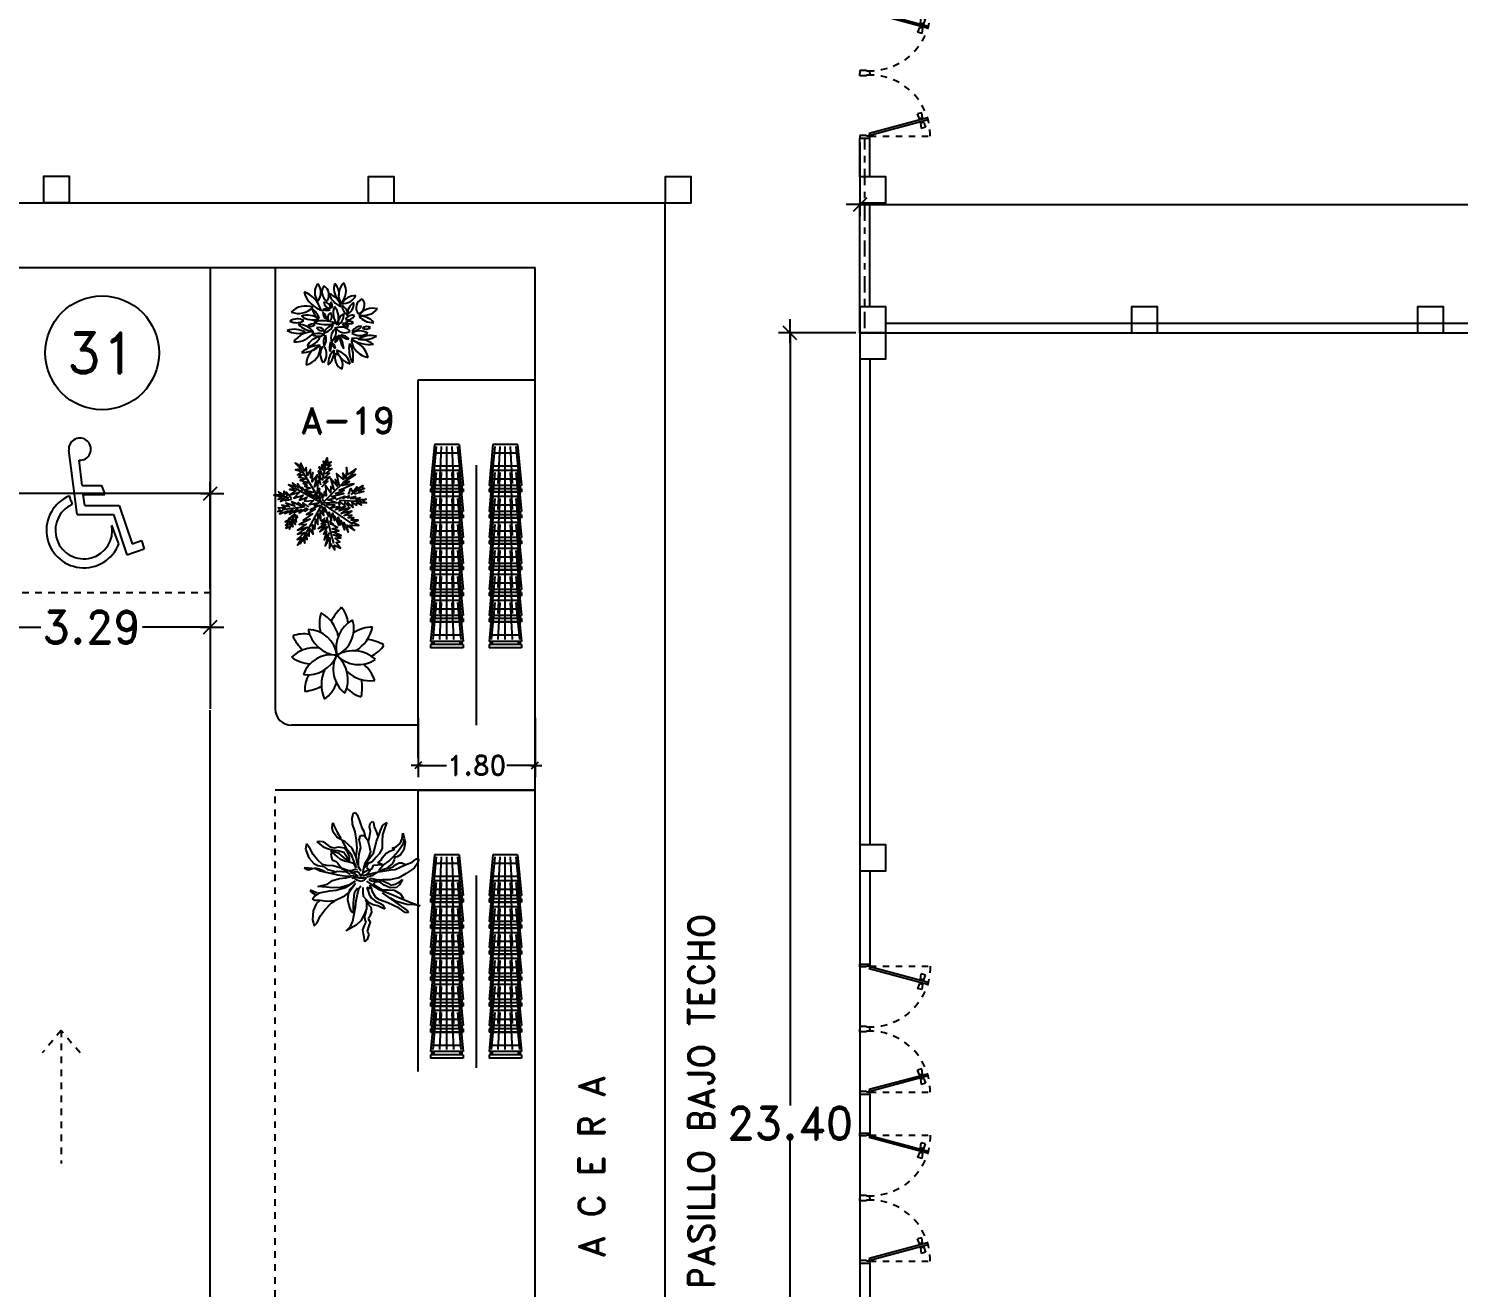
# Model space of a CAD drawing. Header units: millimetres. Extents: x 1590 to 1932, y -48 to 167.
# Drawn here: x 1730.23 to 1752.24, y 83.41 to 102.79 of the extents above; entities that cross this region are included whole.
import ezdxf
from ezdxf.enums import TextEntityAlignment as Align

# ---------------------------------------------------------------- set-up
doc = ezdxf.new("R2010")
doc.units = ezdxf.units.MM
doc.header["$LTSCALE"] = 0.1
doc.header["$MEASUREMENT"] = 0
doc.header["$PDMODE"] = 35
doc.header["$PDSIZE"] = 0.75
for name, pattern in [('CENTERX2', [4, 2.5, -0.5, 0.5, -0.5]), ('DASHED', [0.75, 0.5, -0.25]), ('HIDDEN2', [0.1875, 0.125, -0.0625])]:
    doc.linetypes.add(name, pattern=pattern)
doc.layers.get('0').update_dxf_attribs({"linetype": 'CONTINUOUS'})
doc.layers.get('DEFPOINTS').update_dxf_attribs({"linetype": 'CONTINUOUS'})
for name, color, linetype in [('A-FURN-PLNT', 1, 'CONTINUOUS'), ('CALLES', 3, 'CONTINUOUS'), ('L-SITE-TREE', 6, 'CONTINUOUS'), ('MOBIL', 2, 'CONTINUOUS'), ('PARED', 4, 'CONTINUOUS'), ('PAREDES', 3, 'CONTINUOUS'), ('TERRENO', 4, 'CONTINUOUS'), ('TEXT', 3, 'CONTINUOUS')]:
    doc.layers.add(name, color=color, linetype=linetype)
doc.styles.add('ATT', font='txt')
doc.styles.add('ROMAND', font='romand.shx')
doc.dimstyles.new('URBA', dxfattribs={"dimtxt": 20, "dimasz": 0.5, "dimexe": 1.25, "dimexo": 0.63, "dimgap": 0.63, "dimtad": 0, "dimtih": 1, "dimtoh": 1, "dimzin": 1, "dimdsep": 46, "dimtxsty": 'ROMAND', "dimcen": 2.5, "dimclrd": 1, "dimclre": 1, "dimclrt": 3, "dimadec": 0, "dimazin": 0, "dimtfac": 1, "dimtmove": 0, "dimatfit": 3, "dimfxl": 1, "dimtvp": 1, "dimtolj": 1, "dimtzin": 1, "dimarcsym": 0})

# ---------------------------------------------------------------- blocks, each defined once
blk = doc.blocks.new('P-GIRO-D')
at = {"color": 2}
for p, q in [((-0.31, 0.963), (-0.389, 0.952)), ((-0.389, 0.952), (-0.371, 0.884)), ((-0.297, 0.915), (-0.371, 0.884)), ((-0.281, 1.048), (-0.31, 1.041)), ((-0.31, 1.041), (-0.069, 0.142)), ((-0.31, 0.963), (-0.297, 0.915)), ((-0.288, 0.958), (-0.307, 0.953)), ((-0.28, 0.929), (-0.299, 0.924)), ((-0.281, 1.048), (-0.04, 0.15)), ((-0.239, 0.971), (-0.259, 0.966)), ((-0.232, 0.942), (-0.251, 0.937)), ((-0.242, 0.981), (-0.167, 1.011)), ((-0.242, 0.981), (-0.229, 0.933)), ((-0.229, 0.933), (-0.149, 0.944)), ((-0.167, 1.011), (-0.149, 0.944)), ((-1, 0.15), (-0.97, 0.15)), ((-0.96, 0), (-1, 0)), ((-0.97, 0.15), (-0.97, 0.1)), ((-0.97, 0.1), (-0.96, 0.1)), ((-0.96, 0.1), (-0.96, 0)), ((-0.04, 0.15), (-0.069, 0.142)), ((-0.04, 0.1), (-0.04, 0)), ((-0.03, 0.1), (-0.04, 0.1)), ((-0.04, 0), (0, 0)), ((-0.03, 0.15), (-0.03, 0.1)), ((0, 0.15), (-0.03, 0.15))]:
    blk.add_line(p, q, dxfattribs=at)
at = {"color": 1, "linetype": 'HIDDEN2'}
blk.add_line((-0.03, 0.15), (-0.03, 1.08), dxfattribs=at)
blk.add_arc((-0.04, 0.15), 0.93, 89.3839, 180, dxfattribs=at)
blk = doc.blocks.new('12PPLT10')
at = {"color": 0, "linetype": 'ByBlock'}
for centre, radius, start, end in [((0.089, 0.365), 0.146, 120.4086, 200.4312), ((-0.122, 0.44), 0.146, 300.4086, 20.4312), ((-0.271, 0.094), 0.229, 49.8506, 114.6719), ((0.147, 0.439), 0.305, 176.0096, 234.5768), ((-0.356, 0.229), 0.305, 356.0096, 49.186), ((0.139, 0.35), 0.119, 124.6008, 217.4658), ((-0.023, 0.376), 0.119, 304.6008, 37.4658), ((0.307, 0.329), 0.212, 175.2839, 229.9285), ((-0.041, 0.184), 0.212, 355.2839, 49.9285), ((0.312, 0.325), 0.16, 138.8969, 205.4069), ((0.047, 0.362), 0.16, 318.8969, 25.4069), ((0.365, 0.232), 0.189, 114.4303, 189.807), ((0.101, 0.372), 0.189, 294.4303, 9.807), ((-0.383, 0.062), 0.156, 42.1437, 101.6667), ((-0.299, 0.319), 0.156, 222.1437, 281.6667), ((-0.219, 0.476), 0.229, 229.8506, 294.6719), ((-0.105, 0.331), 0.203, 212.8184, 268.3343), ((-0.282, 0.018), 0.203, 32.8184, 88.3343), ((0.036, 0.232), 0.175, 172.8778, 216.4562), ((-0.276, 0.146), 0.175, 354.4977, 38.0761), ((0.044, 0.144), 0.0925, 158.2119, 216.9673), ((-0.116, 0.123), 0.0925, 338.2119, 36.9673), ((0.039, 0.28), 0.102, 227.1077, 273.2701), ((-0.025, 0.104), 0.102, 47.1077, 93.2701), ((0.079, 0.258), 0.0744, 161.8817, 249.7301), ((-0.017, 0.211), 0.0744, 341.8817, 69.7301), ((0.243, 0.06), 0.194, 136.6356, 199.4278), ((-0.082, 0.129), 0.194, 316.6356, 19.4278), ((0.124, 0.207), 0.0617, 131.0823, 198.427), ((0.025, 0.234), 0.0617, 311.0823, 18.427), ((0.293, 0.131), 0.118, 159.261, 223.9723), ((0.095, 0.093), 0.118, 337.7122, 42.4235), ((0.298, 0.078), 0.159, 66.1459, 133.4318), ((0.254, 0.341), 0.159, 245.4893, 312.7752), ((0.184, 0.2), 0.137, 279.3324, 342.1699), ((0.336, 0.023), 0.137, 99.3324, 162.1699), ((0.411, 0.066), 0.098, 86.9965, 202.2058), ((0.325, 0.127), 0.098, 266.9965, 22.2058), ((-0.486, -0.114), 0.242, 39.7488, 87.8702), ((-0.291, 0.282), 0.242, 219.7488, 267.8702), ((-0.31, -0.217), 0.249, 66.2552, 125.0335), ((-0.351, 0.213), 0.249, 245.6693, 304.4476), ((-0.418, -0.053), 0.216, 21.3015, 68.66), ((-0.137, 0.227), 0.216, 201.3015, 248.66), ((-0.215, 0.029), 0.0728, 47.3873, 115.7476), ((-0.197, 0.148), 0.0728, 227.3873, 295.7476), ((0.067, 0.367), 0.349, 226.9394, 265.8583), ((-0.196, -0.235), 0.349, 46.9394, 85.8583), ((-0.164, -0.025), 0.0661, 10.523, 90.8605), ((-0.1, 0.053), 0.0661, 190.523, 270.8605), ((-0.006, -0.131), 0.14, 80.1717, 138.3136), ((-0.087, 0.101), 0.14, 260.1717, 318.3136), ((0.049, 0.082), 0.065, 102.1635, 198.3798), ((-0.026, 0.125), 0.065, 282.1635, 18.3798), ((0.054, 0.107), 0.116, 276.3902, 348.0722), ((0.182, -0.032), 0.116, 97.3883, 169.0703), ((0.223, -0.04), 0.0817, 53.2772, 136.2565), ((0.213, 0.082), 0.0817, 233.2772, 316.2565), ((0.421, -0.151), 0.192, 54.1936, 122.622), ((0.436, 0.17), 0.192, 232.0955, 300.5238), ((-0.305, -0.424), 0.291, 67.9577, 112.0423), ((-0.305, 0.116), 0.291, 247.9577, 292.0423), ((-0.208, -0.231), 0.173, 75.5726, 136.3385), ((-0.29, 0.055), 0.173, 255.5726, 316.3385), ((-0.212, -0.153), 0.138, 43.3367, 98.0592), ((-0.131, 0.079), 0.138, 223.3367, 278.0592), ((-0.23, -0.068), 0.128, 305.3547, 0.2444), ((-0.028, -0.172), 0.128, 125.3547, 180.2444), ((-0.095, -0.031), 0.125, 280.5964, 4.0524), ((0.062, -0.158), 0.125, 98.3256, 181.7816), ((0.059, -0.223), 0.104, 100.7404, 152.602), ((-0.048, -0.073), 0.104, 278.3028, 330.1644), ((0.277, -0.213), 0.249, 159.0434, 194.094), ((0.048, -0.162), 0.126, 18.7265, 98.5819), ((0.149, 0.003), 0.126, 198.7265, 278.5819), ((-0.201, -0.194), 0.249, 341.3279, 16.3785), ((0.005, -0.241), 0.128, 19.0975, 66.0922), ((0.177, -0.082), 0.128, 199.0975, 246.0922), ((0.107, -0.072), 0.0602, 4.751, 78.4779), ((0.179, -0.008), 0.0602, 184.751, 258.4779), ((0.172, -0.094), 0.0803, 36.6262, 104.0418), ((0.217, 0.032), 0.0803, 216.6262, 284.0418), ((0.211, -0.31), 0.165, 37.9495, 102.0596), ((0.307, -0.047), 0.165, 217.9495, 282.0596), ((0.263, -0.23), 0.125, 71.397, 126.5601), ((0.228, -0.012), 0.125, 251.397, 306.5601), ((0.33, -0.217), 0.0842, 42.1798, 106.9561), ((0.368, -0.08), 0.0842, 222.1798, 286.9561), ((0.494, 0.058), 0.186, 198.5093, 254.2466), ((0.267, -0.18), 0.186, 18.5093, 74.2466), ((-0.223, -0.362), 0.201, 81.9405, 161.3964), ((-0.386, -0.099), 0.201, 261.9405, 341.3964), ((-0.105, -0.292), 0.133, 118.5878, 201.4707), ((-0.287, -0.221), 0.133, 296.5049, 19.3878), ((0.001, -0.435), 0.195, 111.2499, 164.3738), ((-0.257, -0.201), 0.195, 291.2499, 344.3738), ((0.03, -0.267), 0.151, 133.9894, 174.6599), ((-0.222, -0.142), 0.151, 312.3809, 353.0513), ((0.039, -0.387), 0.139, 137.2817, 222.7183), ((-0.122, -0.221), 0.0752, 346.6712, 51.5788), ((0.002, -0.183), 0.0752, 162.6051, 227.5126), ((-0.166, -0.387), 0.139, 317.2817, 42.7184), ((0.177, -0.278), 0.223, 176.7146, 233.4855), ((-0.178, -0.444), 0.223, 356.7146, 53.4855), ((0.364, -0.408), 0.297, 146.5506, 189.6063), ((-0.176, -0.294), 0.297, 326.5506, 9.6063), ((0.368, -0.262), 0.229, 169.9797, 239.5558), ((0.026, -0.419), 0.229, 349.7437, 59.3198), ((0.44, -0.001), 0.354, 214.8518, 256.8329), ((0.065, -0.543), 0.354, 33.7346, 75.7157), ((0.269, -0.51), 0.282, 57.8807, 99.8189), ((0.371, 0.006), 0.282, 237.8807, 279.8189)]:
    blk.add_arc(centre, radius, start, end, dxfattribs=at)
at = {"color": 0, "linetype": 'ByBlock', "style": 'ATT'}
for tag, p, flags in [('ITEM', (-0.911, -2.546), 3), ('ROOM_NUMBER', (-0.911, -3.879), 1)]:
    blk.add_attdef(tag, p, '', height=1, dxfattribs=dict(at, flags=flags))
blk = doc.blocks.new('12PPLT03')
at = {"color": 0, "linetype": 'ByBlock'}
for centre, radius, start, end in [((0.333, 0.25), 0.417, 143.1301, 173.4932), ((-0.292, 0.25), 0.384, 351.1324, 40.6013), ((0.428, -0.003), 0.518, 112.2105, 133.3514), ((-0.073, 0.37), 0.323, 345.5086, 19.2476), ((-0.374, 0.045), 0.323, 57.5086, 91.2476), ((0.135, 0.406), 0.518, 184.2105, 205.3514), ((0.152, 0.32), 0.354, 170.7761, 244.5159), ((-0.318, 0.073), 0.327, 347.0447, 68.2473), ((-0.328, -0.2), 0.384, 63.1324, 112.6013), ((-0.029, 0.325), 0.327, 275.0447, 356.2473), ((0.351, -0.046), 0.354, 98.7761, 172.5159), ((0.341, -0.24), 0.417, 71.1301, 101.4931), ((-0.135, 0.394), 0.417, 215.1301, 245.4932), ((-0.168, -0.28), 0.327, 59.0447, 140.2473), ((-0.257, 0.244), 0.354, 242.7761, 316.5159), ((-0.311, -0.169), 0.354, 314.7761, 28.5159), ((0.065, -0.348), 0.354, 26.7761, 100.5159), ((0.3, 0.128), 0.327, 203.0447, 284.2473), ((0.148, 0.355), 0.384, 279.1324, 328.6013), ((0.129, -0.408), 0.518, 40.2105, 61.3514), ((-0.159, -0.342), 0.323, 129.5086, 163.2476), ((0.089, -0.374), 0.384, 135.1324, 184.6013), ((0.214, -0.246), 0.327, 131.0447, 212.2473), ((0.329, 0.183), 0.323, 273.5086, 307.2476), ((-0.344, 0.254), 0.518, 256.2105, 277.3514), ((-0.417, -0.006), 0.417, 287.1301, 317.4932), ((0.383, -0.031), 0.384, 207.1324, 256.6013), ((-0.123, -0.398), 0.417, 359.1301, 29.4931), ((0.276, -0.256), 0.323, 201.5086, 235.2476), ((-0.348, -0.249), 0.518, 328.2105, 349.3514)]:
    blk.add_arc(centre, radius, start, end, dxfattribs=at)
at = {"color": 0, "linetype": 'ByBlock', "style": 'ATT'}
for tag, p, flags in [('ITEM', (0, -2.25), 3), ('ROOM_NUMBER', (0, -3.583), 1)]:
    blk.add_attdef(tag, p, '', height=1, dxfattribs=dict(at, flags=flags))
blk = doc.blocks.new('12PPLT15')
at = {"color": 0, "linetype": 'ByBlock'}
for p, q in [((0.013, -0.001), (-0.088, 0.491)), ((0.105, 0.233), (0.218, 0.416)), ((-0.311, 0.181), (-0.394, 0.245)), ((0.013, -0.001), (-0.211, 0.261)), ((0.013, -0.001), (0.471, 0.206)), ((-0.197, 0.032), (-0.424, 0.087)), ((0.344, -0.02), (0.467, 0.009)), ((-0.304, -0.006), (-0.415, -0.1)), ((0.013, -0.001), (-0.373, -0.336)), ((0.013, -0.001), (0.245, -0.333)), ((0.205, -0.033), (0.429, -0.132)), ((0.006, -0.159), (-0.023, -0.458))]:
    blk.add_line(p, q, dxfattribs=at)
for points in [[(0.008, 0.049), (0.041, 0.162), (0.002, 0.122), (0.057, 0.248), (-0.001, 0.2), (0.073, 0.313), (-0.007, 0.258), (0.035, 0.352), (-0.007, 0.306), (0.021, 0.394), (-0.034, 0.342), (-0.015, 0.43), (-0.046, 0.403), (-0.053, 0.497), (-0.063, 0.461), (-0.111, 0.516), (-0.076, 0.436), (-0.134, 0.449), (-0.072, 0.403), (-0.134, 0.388), (-0.069, 0.367), (-0.126, 0.359), (-0.053, 0.313), (-0.126, 0.323), (-0.042, 0.261), (-0.105, 0.281), (-0.072, 0.245), (-0.101, 0.245), (-0.053, 0.2), (-0.12, 0.204), (-0.034, 0.149), (-0.092, 0.151), (-0.04, 0.113)], [(-0.023, 0.057), (-0.023, 0.126), (-0.05, 0.087), (-0.065, 0.126), (-0.076, 0.103), (-0.098, 0.174), (-0.107, 0.155), (-0.136, 0.239), (-0.143, 0.21), (-0.166, 0.294), (-0.17, 0.248), (-0.214, 0.323), (-0.201, 0.271), (-0.262, 0.319), (-0.22, 0.258), (-0.272, 0.268), (-0.208, 0.233), (-0.289, 0.212), (-0.178, 0.2), (-0.26, 0.162), (-0.153, 0.158), (-0.208, 0.12), (-0.117, 0.12), (-0.159, 0.09), (-0.065, 0.061), (-0.126, 0.038), (-0.021, 0.019), (-0.078, 0.003), (-0.021, -0.012), (-0.136, -0.02), (-0.082, -0.035), (-0.191, -0.054), (-0.126, -0.071), (-0.247, -0.1), (-0.17, -0.117), (-0.304, -0.132), (-0.233, -0.152), (-0.344, -0.181), (-0.233, -0.19), (-0.359, -0.223), (-0.279, -0.236), (-0.385, -0.278), (-0.331, -0.278), (-0.401, -0.339), (-0.321, -0.31), (-0.317, -0.345), (-0.291, -0.278), (-0.281, -0.314), (-0.262, -0.249), (-0.247, -0.291), (-0.214, -0.213), (-0.197, -0.284), (-0.17, -0.184), (-0.162, -0.239), (-0.114, -0.139), (-0.114, -0.203), (-0.069, -0.094), (-0.065, -0.171), (-0.03, -0.068), (-0.015, -0.132), (-0.001, -0.035), (0.006, -0.098), (0.021, -0.052), (0.027, -0.159), (0.05, -0.119), (0.038, -0.217), (0.083, -0.142), (0.073, -0.223), (0.092, -0.181), (0.099, -0.291), (0.125, -0.203), (0.119, -0.294), (0.14, -0.249), (0.14, -0.358), (0.163, -0.281), (0.17, -0.397), (0.182, -0.32), (0.245, -0.4), (0.215, -0.333), (0.306, -0.368), (0.251, -0.314), (0.318, -0.31), (0.247, -0.284), (0.283, -0.272), (0.224, -0.249), (0.274, -0.236), (0.193, -0.209), (0.287, -0.194), (0.17, -0.178), (0.28, -0.152), (0.161, -0.142), (0.241, -0.123), (0.125, -0.117), (0.182, -0.1), (0.079, -0.081), (0.138, -0.068), (0.05, -0.033), (0.09, -0.029)], [(0.069, 0.191), (0.083, 0.29), (0.096, 0.252), (0.099, 0.348), (0.125, 0.29), (0.121, 0.388), (0.154, 0.332), (0.157, 0.397), (0.176, 0.374), (0.19, 0.43), (0.199, 0.407), (0.238, 0.449), (0.224, 0.397), (0.266, 0.394), (0.209, 0.374), (0.247, 0.361), (0.182, 0.338), (0.245, 0.323), (0.161, 0.296), (0.203, 0.281), (0.134, 0.252), (0.193, 0.245), (0.102, 0.212), (0.154, 0.206), (0.067, 0.168)], [(-0.289, 0.158), (-0.356, 0.164), (-0.323, 0.177), (-0.411, 0.177), (-0.356, 0.197), (-0.427, 0.206), (-0.382, 0.219), (-0.453, 0.268), (-0.379, 0.252), (-0.394, 0.284), (-0.346, 0.233), (-0.331, 0.271), (-0.317, 0.212), (-0.311, 0.252), (-0.285, 0.17)], [(0.038, 0), (0.163, -0.052), (0.083, 0.015), (0.17, 0.007), (0.134, 0.036), (0.276, 0.019), (0.19, 0.051), (0.289, 0.051), (0.238, 0.071), (0.415, 0.08), (0.289, 0.107), (0.379, 0.12), (0.309, 0.135), (0.467, 0.168), (0.396, 0.17), (0.49, 0.226), (0.389, 0.2), (0.4, 0.275), (0.354, 0.164), (0.341, 0.233), (0.325, 0.162), (0.276, 0.252), (0.257, 0.126), (0.238, 0.197), (0.234, 0.12), (0.193, 0.223), (0.186, 0.099), (0.167, 0.141), (0.14, 0.074), (0.115, 0.17), (0.083, 0.061), (0.083, 0.113), (0.05, 0.061), (0.041, 0.11), (0.027, 0.022)], [(-0.136, 0.015), (-0.185, 0.078), (-0.185, 0.032), (-0.233, 0.099), (-0.22, 0.055), (-0.295, 0.132), (-0.279, 0.074), (-0.359, 0.141), (-0.337, 0.087), (-0.408, 0.135), (-0.382, 0.09), (-0.457, 0.122), (-0.446, 0.097), (-0.476, 0.087), (-0.424, 0.078), (-0.466, 0.055), (-0.369, 0.055), (-0.411, 0.038), (-0.314, 0.049), (-0.366, 0.015), (-0.26, 0.036), (-0.314, 0.013), (-0.224, 0.015), (-0.26, -0.012), (-0.166, 0.009), (-0.197, -0.016), (-0.149, -0.004)], [(0.318, -0.01), (0.364, 0.042), (0.367, 0), (0.431, 0.036), (0.415, 0.009), (0.499, 0.029), (0.483, 0.003), (0.506, -0.01), (0.435, -0.01), (0.486, -0.039), (0.383, -0.029)], [(-0.311, -0.004), (-0.356, -0.016), (-0.34, -0.023), (-0.394, -0.033), (-0.373, -0.042), (-0.44, -0.048), (-0.394, -0.062), (-0.45, -0.084), (-0.421, -0.087), (-0.457, -0.117), (-0.415, -0.117), (-0.424, -0.142), (-0.385, -0.1), (-0.379, -0.132), (-0.363, -0.075), (-0.344, -0.117), (-0.34, -0.054), (-0.321, -0.094), (-0.308, -0.035), (-0.295, -0.054), (-0.295, -0.02)], [(0.17, -0.012), (0.274, -0.012), (0.245, -0.026), (0.318, -0.026), (0.295, -0.042), (0.383, -0.058), (0.328, -0.062), (0.425, -0.09), (0.377, -0.094), (0.483, -0.126), (0.442, -0.132), (0.471, -0.165), (0.4, -0.142), (0.412, -0.171), (0.37, -0.123), (0.36, -0.152), (0.325, -0.1), (0.312, -0.159), (0.28, -0.09), (0.274, -0.132), (0.251, -0.075), (0.234, -0.106), (0.199, -0.048), (0.186, -0.081), (0.182, -0.045)], [(-0.017, -0.165), (-0.063, -0.181), (-0.011, -0.188), (-0.078, -0.209), (-0.015, -0.207), (-0.124, -0.245), (-0.03, -0.236), (-0.12, -0.287), (-0.027, -0.261), (-0.092, -0.322), (-0.05, -0.303), (-0.107, -0.385), (-0.034, -0.333), (-0.12, -0.448), (-0.04, -0.385), (-0.084, -0.49), (-0.053, -0.452), (-0.034, -0.53), (-0.021, -0.477), (0.031, -0.533), (0.006, -0.458), (0.048, -0.465), (0.012, -0.41), (0.073, -0.429), (0.008, -0.368), (0.086, -0.404), (0.012, -0.333), (0.079, -0.349), (0.019, -0.303), (0.079, -0.307), (0.019, -0.245), (0.048, -0.259), (0.019, -0.213)]]:
    blk.add_lwpolyline(points, dxfattribs=at)
at = {"color": 0, "linetype": 'ByBlock', "style": 'ATT'}
for tag, p, flags in [('ITEM', (-1, -3.75), 3), ('ROOM_NUMBER', (-1, -5.083), 1)]:
    blk.add_attdef(tag, p, '', height=1, dxfattribs=dict(at, flags=flags))
blk = doc.blocks.new('UTP1$0$DIMBLOCK')
at = {"color": 1}
blk.add_line((-7.5, 0), (10.5, 0), dxfattribs=at)
at = {"color": 4}
blk.add_line((-5.25, -5.25), (5.25, 5.25), dxfattribs=at)
blk = doc.blocks.new('*D82')
at = {"color": 1, "linetype": 'Continuous', "lineweight": -2, "transparency": 16777216}
for p, q in [((1743.028, 101.037), (1743.028, 99.898)), ((1774.447, 101.037), (1774.447, 99.898)), ((1743.048, 100.078), (1758.223, 100.078)), ((1774.427, 100.078), (1760.287, 100.078))]:
    blk.add_line(p, q, dxfattribs=at)
at = {"layer": 'DEFPOINTS', "color": 0, "linetype": 'Continuous', "transparency": 16777216}
for p in [(1743.028, 101.1), (1774.447, 101.1), (1774.447, 100.078)]:
    blk.add_point(p, dxfattribs=at)
at = {"color": 1, "linetype": 'Continuous', "lineweight": -2, "transparency": 16777216, "xscale": 0.02, "yscale": 0.02, "zscale": 0.02, "rotation": 180}
blk.add_blockref('UTP1$0$DIMBLOCK', (1743.028, 100.078), dxfattribs=at)
at = {"color": 1, "linetype": 'Continuous', "lineweight": -2, "transparency": 16777216, "xscale": 0.02, "yscale": 0.02, "zscale": 0.02}
blk.add_blockref('UTP1$0$DIMBLOCK', (1774.447, 100.078), dxfattribs=at)
at = {"color": 3, "linetype": 'Continuous', "transparency": 16777216, "insert": (1759.255, 100.078), "char_height": 0.5, "attachment_point": 5, "style": 'ROMAND'}
blk.add_mtext('\\A1;31.42', dxfattribs=at)
blk = doc.blocks.new('1')
at = {"color": 3, "linetype": 'ByBlock'}
for p, q in [((-0.046, 0.216), (-0.11, 0.71)), ((-0.007, 0.439), (-0.031, 0.633)), ((-0.092, 0.319), (-0.105, 0.358)), ((-0.007, 0.439), (0.143, 0.439)), ((0.002, 0.37), (0.168, 0.37)), ((0.013, 0.285), (0.002, 0.37)), ((0.143, 0.439), (0.168, 0.37)), ((-0.092, 0.319), (-0.084, 0.293)), ((0.013, 0.285), (0.279, 0.285)), ((0.279, 0.285), (0.377, -0.01)), ((-0.046, 0.216), (0.233, 0.216)), ((0.25, 0.055), (0.221, 0.132)), ((0.233, 0.216), (0.337, -0.095)), ((0.274, -0.01), (0.25, 0.055)), ((0.377, -0.01), (0.449, 0.015)), ((0.449, 0.015), (0.47, -0.048)), ((0.337, -0.095), (0.47, -0.048))]:
    blk.add_line(p, q, dxfattribs=at)
for centre, radius, start, end in [((-0.025, 0.718), 0.0854, 266.1347, 185.0641), ((0.006, 0.093), 0.288, 112.5295, 339.0295), ((0.006, 0.093), 0.219, 114.3205, 9.7675)]:
    blk.add_arc(centre, radius, start, end, dxfattribs=at)
blk = doc.blocks.new('*D93')
at = {"color": 1, "linetype": 'Continuous', "lineweight": -2, "transparency": 16777216}
for p, q in [((1736.228, 92.176), (1736.228, 91.266)), ((1738.028, 92.176), (1738.028, 91.266)), ((1736.238, 91.446), (1736.665, 91.446)), ((1738.018, 91.446), (1737.591, 91.446))]:
    blk.add_line(p, q, dxfattribs=at)
at = {"layer": 'DEFPOINTS', "color": 0, "linetype": 'Continuous', "transparency": 16777216}
for p in [(1736.228, 92.239), (1738.028, 92.239), (1738.028, 91.446)]:
    blk.add_point(p, dxfattribs=at)
at = {"color": 1, "linetype": 'Continuous', "lineweight": -2, "transparency": 16777216, "xscale": 0.01, "yscale": 0.01, "zscale": 0.01, "rotation": 180}
blk.add_blockref('UTP1$0$DIMBLOCK', (1736.228, 91.446), dxfattribs=at)
at = {"color": 1, "linetype": 'Continuous', "lineweight": -2, "transparency": 16777216, "xscale": 0.01, "yscale": 0.01, "zscale": 0.01}
blk.add_blockref('UTP1$0$DIMBLOCK', (1738.028, 91.446), dxfattribs=at)
at = {"color": 2, "linetype": 'Continuous', "transparency": 16777216, "insert": (1737.128, 91.446), "char_height": 0.3, "attachment_point": 5, "style": 'ROMAND'}
blk.add_mtext('\\A1;1.80', dxfattribs=at)
blk = doc.blocks.new('*D94')
at = {"color": 1, "linetype": 'Continuous', "transparency": 16777216}
for p, q in [((1729.736, 94.046), (1729.736, 93.394)), ((1733.028, 94.046), (1733.028, 93.394)), ((1729.756, 93.574), (1730.424, 93.574)), ((1733.008, 93.574), (1731.988, 93.574))]:
    blk.add_line(p, q, dxfattribs=at)
at = {"layer": 'DEFPOINTS', "color": 0, "linetype": 'Continuous', "transparency": 16777216}
for p in [(1729.736, 94.108), (1733.028, 94.108), (1733.028, 93.574)]:
    blk.add_point(p, dxfattribs=at)
at = {"color": 1, "linetype": 'Continuous', "transparency": 16777216, "xscale": 0.02, "yscale": 0.02, "zscale": 0.02, "rotation": 180}
blk.add_blockref('UTP1$0$DIMBLOCK', (1729.736, 93.574), dxfattribs=at)
at = {"color": 1, "linetype": 'Continuous', "transparency": 16777216, "xscale": 0.02, "yscale": 0.02, "zscale": 0.02}
blk.add_blockref('UTP1$0$DIMBLOCK', (1733.028, 93.574), dxfattribs=at)
at = {"color": 3, "linetype": 'Continuous', "transparency": 16777216, "insert": (1731.206, 93.574), "char_height": 0.5, "attachment_point": 5, "style": 'ROMAND'}
blk.add_mtext('\\A1;3.29', dxfattribs=at)
blk = doc.blocks.new('*D224')
at = {"layer": 'CALLES', "color": 1, "linetype": 'Continuous', "transparency": 16777216}
for p, q in [((1654.736, 94.171), (1654.736, 95.811)), ((1733.028, 94.171), (1733.028, 95.811)), ((1654.756, 95.631), (1692.408, 95.631)), ((1733.008, 95.631), (1694.448, 95.631))]:
    blk.add_line(p, q, dxfattribs=at)
at = {"layer": 'DEFPOINTS', "color": 0, "linetype": 'Continuous', "transparency": 16777216}
for p in [(1733.028, 95.631), (1654.736, 94.108), (1733.028, 94.108)]:
    blk.add_point(p, dxfattribs=at)
at = {"layer": 'CALLES', "color": 1, "linetype": 'Continuous', "transparency": 16777216, "xscale": 0.02, "yscale": 0.02, "zscale": 0.02, "rotation": 180}
blk.add_blockref('UTP1$0$DIMBLOCK', (1654.736, 95.631), dxfattribs=at)
at = {"layer": 'CALLES', "color": 1, "linetype": 'Continuous', "transparency": 16777216, "xscale": 0.02, "yscale": 0.02, "zscale": 0.02}
blk.add_blockref('UTP1$0$DIMBLOCK', (1733.028, 95.631), dxfattribs=at)
at = {"layer": 'CALLES', "color": 3, "linetype": 'Continuous', "transparency": 16777216, "insert": (1693.428, 95.631), "char_height": 0.5, "attachment_point": 5, "style": 'ROMAND'}
blk.add_mtext('\\A1;78.29', dxfattribs=at)
blk = doc.blocks.new('02PTRX26')
at = {"color": 0, "linetype": 'ByBlock'}
for p, q in [((-0.074, 0.455), (-0.064, 0.495)), ((-0.07, 0.409), (-0.074, 0.455)), ((-0.064, 0.495), (-0.047, 0.499)), ((-0.047, 0.499), (-0.035, 0.482)), ((-0.035, 0.482), (-0.016, 0.436)), ((-0.226, 0.382), (-0.222, 0.42)), ((-0.218, 0.347), (-0.226, 0.382)), ((-0.222, 0.42), (-0.212, 0.393)), ((-0.185, 0.305), (-0.218, 0.347)), ((-0.212, 0.393), (-0.189, 0.347)), ((-0.189, 0.347), (-0.16, 0.299)), ((-0.051, 0.351), (-0.07, 0.409)), ((-0.039, 0.286), (-0.051, 0.351)), ((-0.016, 0.436), (0.001, 0.382)), ((0.001, 0.382), (0.017, 0.355)), ((0.017, 0.355), (0.028, 0.315)), ((0.061, 0.388), (0.065, 0.415)), ((0.067, 0.355), (0.061, 0.388)), ((0.061, 0.307), (0.067, 0.355)), ((0.065, 0.415), (0.08, 0.43)), ((0.08, 0.43), (0.09, 0.422)), ((0.09, 0.422), (0.096, 0.39)), ((0.096, 0.39), (0.113, 0.349)), ((0.113, 0.349), (0.126, 0.309)), ((0.13, 0.318), (0.144, 0.361)), ((0.144, 0.361), (0.163, 0.401)), ((0.18, 0.388), (0.161, 0.328)), ((0.163, 0.401), (0.194, 0.422)), ((0.194, 0.422), (0.18, 0.388)), ((0.313, 0.297), (0.317, 0.34)), ((0.317, 0.34), (0.328, 0.301)), ((-0.424, 0.259), (-0.431, 0.218)), ((-0.395, 0.22), (-0.424, 0.259)), ((-0.324, 0.276), (-0.345, 0.274)), ((-0.345, 0.274), (-0.324, 0.257)), ((-0.299, 0.274), (-0.324, 0.276)), ((-0.324, 0.257), (-0.295, 0.236)), ((-0.279, 0.263), (-0.299, 0.274)), ((-0.295, 0.236), (-0.264, 0.222)), ((-0.258, 0.247), (-0.279, 0.263)), ((-0.264, 0.222), (-0.226, 0.211)), ((-0.239, 0.232), (-0.258, 0.247)), ((-0.214, 0.226), (-0.239, 0.232)), ((-0.179, 0.232), (-0.214, 0.226)), ((-0.126, 0.274), (-0.185, 0.305)), ((-0.133, 0.224), (-0.179, 0.232)), ((-0.151, 0.28), (-0.118, 0.224)), ((-0.108, 0.193), (-0.133, 0.224)), ((-0.074, 0.224), (-0.126, 0.274)), ((-0.118, 0.224), (-0.083, 0.182)), ((-0.043, 0.155), (-0.074, 0.224)), ((-0.043, 0.161), (-0.035, 0.222)), ((-0.035, 0.222), (-0.039, 0.286)), ((-0.018, 0.288), (-0.008, 0.322)), ((-0.012, 0.259), (-0.018, 0.288)), ((-0.018, 0.18), (-0.006, 0.228)), ((-0.006, 0.228), (-0.012, 0.259)), ((-0.008, 0.322), (0.019, 0.322)), ((0.019, 0.322), (0.044, 0.288)), ((0.044, 0.288), (0.055, 0.255)), ((0.053, 0.28), (0.061, 0.307)), ((0.055, 0.255), (0.067, 0.197)), ((0.092, 0.186), (0.101, 0.226)), ((0.101, 0.226), (0.113, 0.278)), ((0.113, 0.278), (0.13, 0.318)), ((0.157, 0.222), (0.134, 0.18)), ((0.159, 0.28), (0.157, 0.222)), ((0.161, 0.328), (0.159, 0.28)), ((0.234, 0.224), (0.265, 0.234)), ((0.255, 0.216), (0.234, 0.224)), ((0.265, 0.234), (0.297, 0.261)), ((0.278, 0.199), (0.301, 0.232)), ((0.297, 0.261), (0.313, 0.297)), ((0.301, 0.232), (0.322, 0.263)), ((0.322, 0.263), (0.33, 0.301)), ((0.334, 0.268), (0.324, 0.211)), ((0.328, 0.301), (0.334, 0.268)), ((-0.431, 0.218), (-0.406, 0.151)), ((-0.406, 0.151), (-0.368, 0.107)), ((-0.372, 0.176), (-0.395, 0.22)), ((-0.341, 0.136), (-0.372, 0.176)), ((-0.302, 0.099), (-0.341, 0.136)), ((-0.172, 0.184), (-0.239, 0.205)), ((-0.233, 0.195), (-0.237, 0.172)), ((-0.237, 0.172), (-0.226, 0.134)), ((-0.224, 0.191), (-0.233, 0.195)), ((-0.226, 0.211), (-0.183, 0.207)), ((-0.226, 0.134), (-0.197, 0.122)), ((-0.187, 0.159), (-0.224, 0.191)), ((-0.197, 0.122), (-0.185, 0.113)), ((-0.164, 0.138), (-0.187, 0.159)), ((-0.185, 0.113), (-0.172, 0.095)), ((-0.183, 0.207), (-0.137, 0.193)), ((-0.137, 0.153), (-0.172, 0.184)), ((-0.133, 0.124), (-0.164, 0.138)), ((-0.137, 0.193), (-0.116, 0.163)), ((-0.108, 0.13), (-0.137, 0.153)), ((-0.106, 0.12), (-0.133, 0.124)), ((-0.116, 0.163), (-0.099, 0.12)), ((-0.093, 0.163), (-0.108, 0.193)), ((-0.06, 0.107), (-0.106, 0.12)), ((-0.093, 0.122), (-0.093, 0.163)), ((-0.083, 0.182), (-0.064, 0.128)), ((-0.064, 0.128), (-0.043, 0.074)), ((-0.029, 0.095), (-0.043, 0.155)), ((-0.024, 0.128), (-0.018, 0.18)), ((-0.024, 0.08), (-0.024, 0.128)), ((0.051, 0.149), (0.024, 0.107)), ((0.028, 0.076), (0.04, 0.111)), ((0.04, 0.111), (0.061, 0.147)), ((0.067, 0.197), (0.051, 0.149)), ((0.08, 0.12), (0.053, 0.107)), ((0.061, 0.147), (0.092, 0.186)), ((0.111, 0.155), (0.08, 0.12)), ((0.134, 0.18), (0.111, 0.155)), ((0.124, 0.113), (0.153, 0.134)), ((0.159, 0.099), (0.124, 0.113)), ((0.153, 0.134), (0.159, 0.151)), ((0.159, 0.151), (0.188, 0.186)), ((0.165, 0.093), (0.209, 0.124)), ((0.188, 0.186), (0.217, 0.201)), ((0.209, 0.124), (0.242, 0.159)), ((0.217, 0.201), (0.255, 0.216)), ((0.249, 0.136), (0.238, 0.107)), ((0.242, 0.159), (0.278, 0.199)), ((0.255, 0.155), (0.249, 0.136)), ((0.272, 0.159), (0.255, 0.155)), ((0.263, 0.099), (0.288, 0.111)), ((0.299, 0.174), (0.272, 0.159)), ((0.288, 0.111), (0.309, 0.111)), ((0.324, 0.211), (0.299, 0.174)), ((0.309, 0.111), (0.324, 0.105)), ((0.336, 0.097), (0.388, 0.118)), ((0.388, 0.118), (0.417, 0.141)), ((0.432, 0.111), (0.405, 0.07)), ((0.417, 0.141), (0.432, 0.147)), ((0.432, 0.147), (0.438, 0.136)), ((0.438, 0.136), (0.432, 0.111)), ((-0.443, 0.074), (-0.42, 0.061)), ((-0.41, 0.07), (-0.443, 0.074)), ((-0.42, 0.061), (-0.408, 0.057)), ((-0.356, 0.066), (-0.41, 0.07)), ((-0.408, 0.057), (-0.377, 0.068)), ((-0.368, 0.107), (-0.337, 0.091)), ((-0.362, 0.074), (-0.327, 0.066)), ((-0.318, 0.049), (-0.356, 0.066)), ((-0.337, 0.091), (-0.289, 0.084)), ((-0.327, 0.066), (-0.281, 0.045)), ((-0.237, 0.03), (-0.318, 0.049)), ((-0.268, 0.091), (-0.302, 0.099)), ((-0.289, 0.084), (-0.262, 0.061)), ((-0.218, 0.088), (-0.268, 0.091)), ((-0.262, 0.061), (-0.212, 0.047)), ((-0.183, 0.016), (-0.237, 0.03)), ((-0.229, 0.034), (-0.187, 0.047)), ((-0.149, 0.068), (-0.218, 0.088)), ((-0.187, 0.047), (-0.118, 0.043)), ((-0.116, 0.007), (-0.183, 0.016)), ((-0.172, 0.095), (-0.147, 0.064)), ((-0.091, 0.049), (-0.149, 0.068)), ((-0.147, 0.064), (-0.116, 0.053)), ((-0.122, -0.003), (-0.079, 0.007)), ((-0.118, 0.043), (-0.089, 0.022)), ((-0.116, 0.053), (-0.079, 0.053)), ((-0.068, 0.011), (-0.116, 0.007)), ((-0.072, 0.032), (-0.091, 0.049)), ((-0.079, 0.053), (-0.049, 0.064)), ((-0.051, 0.001), (-0.076, -0.009)), ((-0.074, 0.041), (-0.058, 0.043)), ((-0.066, 0.026), (-0.074, 0.041)), ((-0.026, 0.001), (-0.068, 0.011)), ((-0.051, 0.026), (-0.066, 0.026)), ((-0.043, 0.074), (-0.06, 0.107)), ((-0.058, 0.043), (-0.035, 0.045)), ((-0.024, 0.007), (-0.051, 0.026)), ((-0.02, -0.005), (-0.051, 0.001)), ((-0.049, 0.064), (-0.033, 0.061)), ((-0.035, 0.045), (-0.02, 0.032)), ((-0.004, 0.047), (-0.024, 0.08)), ((-0.02, 0.032), (-0.01, 0.016)), ((-0.012, 0.007), (0.001, 0.022)), ((-0.01, 0.016), (-0.012, 0.007)), ((0.001, 0.022), (0.017, 0.041)), ((0.011, 0.057), (0.007, 0.028)), ((0.007, 0.011), (0.065, 0.028)), ((0.03, 0.018), (0.007, 0.011)), ((0.024, 0.107), (0.011, 0.057)), ((0.017, 0.041), (0.049, 0.057)), ((0.053, 0.034), (0.03, 0.018)), ((0.042, 0.095), (0.036, 0.074)), ((0.036, 0.074), (0.059, 0.059)), ((0.04, 0.003), (0.088, 0.016)), ((0.053, 0.107), (0.042, 0.095)), ((0.049, 0.057), (0.069, 0.055)), ((0.069, 0.055), (0.053, 0.034)), ((0.059, 0.059), (0.08, 0.068)), ((0.065, 0.028), (0.117, 0.041)), ((0.08, 0.068), (0.09, 0.095)), ((0.088, 0.016), (0.126, 0.043)), ((0.09, 0.095), (0.159, 0.099)), ((0.126, 0.043), (0.163, 0.049)), ((0.13, 0.053), (0.165, 0.093)), ((0.142, 0.053), (0.178, 0.066)), ((0.163, 0.049), (0.224, 0.059)), ((0.178, 0.066), (0.215, 0.07)), ((0.207, 0.08), (0.186, 0.066)), ((0.238, 0.107), (0.207, 0.08)), ((0.215, 0.07), (0.242, 0.08)), ((0.224, 0.059), (0.257, 0.061)), ((0.242, 0.08), (0.263, 0.099)), ((0.257, 0.061), (0.336, 0.097)), ((0.342, 0.03), (0.286, -0.003)), ((0.324, 0.105), (0.338, 0.097)), ((0.405, 0.07), (0.342, 0.03)), ((-0.352, -0.116), (-0.397, -0.099)), ((-0.397, -0.099), (-0.385, -0.113)), ((-0.337, -0.07), (-0.264, -0.051)), ((-0.27, -0.076), (-0.337, -0.07)), ((-0.324, -0.118), (-0.245, -0.103)), ((-0.226, -0.08), (-0.27, -0.076)), ((-0.264, -0.051), (-0.224, -0.024)), ((-0.245, -0.103), (-0.195, -0.099)), ((-0.162, -0.078), (-0.226, -0.08)), ((-0.224, -0.024), (-0.17, -0.009)), ((-0.195, -0.099), (-0.124, -0.078)), ((-0.17, -0.009), (-0.122, -0.003)), ((-0.099, -0.059), (-0.162, -0.078)), ((-0.124, -0.078), (-0.049, -0.028)), ((-0.101, -0.13), (-0.089, -0.091)), ((-0.049, -0.028), (-0.099, -0.059)), ((-0.047, -0.047), (-0.093, -0.111)), ((-0.089, -0.091), (-0.047, -0.047)), ((-0.064, -0.003), (-0.039, -0.018)), ((-0.033, -0.082), (-0.058, -0.122)), ((-0.039, -0.018), (-0.004, -0.03)), ((-0.033, -0.13), (-0.018, -0.084)), ((0.015, -0.005), (-0.02, -0.005)), ((-0.018, -0.084), (-0.006, -0.064)), ((-0.004, -0.03), (0.021, -0.02)), ((0.011, -0.113), (0.011, -0.078)), ((0.038, -0.003), (0.015, -0.005)), ((0.021, -0.02), (0.038, -0.003)), ((0.036, -0.028), (0.078, -0.057)), ((0.038, -0.003), (0.038, -0.003)), ((0.04, -0.078), (0.049, -0.105)), ((0.065, -0.089), (0.04, -0.078)), ((0.049, -0.105), (0.059, -0.132)), ((0.063, -0.009), (0.057, -0.018)), ((0.057, -0.018), (0.084, -0.028)), ((0.061, -0.061), (0.065, -0.089)), ((0.076, -0.084), (0.061, -0.061)), ((0.128, -0.022), (0.067, -0.009)), ((0.084, -0.111), (0.076, -0.084)), ((0.078, -0.057), (0.136, -0.093)), ((0.084, -0.028), (0.13, -0.016)), ((0.103, -0.036), (0.088, -0.051)), ((0.088, -0.051), (0.111, -0.068)), ((0.14, -0.034), (0.103, -0.036)), ((0.111, -0.068), (0.157, -0.095)), ((0.161, -0.018), (0.128, -0.022)), ((0.13, -0.016), (0.163, -0.026)), ((0.136, -0.093), (0.228, -0.128)), ((0.174, -0.061), (0.14, -0.034)), ((0.157, -0.095), (0.203, -0.095)), ((0.217, -0.018), (0.161, -0.018)), ((0.163, -0.026), (0.201, -0.045)), ((0.219, -0.08), (0.174, -0.061)), ((0.201, -0.045), (0.224, -0.059)), ((0.203, -0.095), (0.249, -0.099)), ((0.286, -0.003), (0.217, -0.018)), ((0.267, -0.078), (0.219, -0.08)), ((0.224, -0.059), (0.259, -0.053)), ((0.249, -0.099), (0.299, -0.126)), ((0.259, -0.053), (0.288, -0.036)), ((0.292, -0.057), (0.267, -0.078)), ((0.288, -0.036), (0.315, -0.016)), ((0.315, -0.016), (0.292, -0.057)), ((-0.385, -0.113), (-0.349, -0.136)), ((-0.379, -0.166), (-0.36, -0.141)), ((-0.36, -0.178), (-0.379, -0.166)), ((-0.349, -0.203), (-0.372, -0.257)), ((-0.36, -0.141), (-0.324, -0.118)), ((-0.32, -0.178), (-0.36, -0.178)), ((-0.341, -0.12), (-0.352, -0.116)), ((-0.327, -0.182), (-0.349, -0.203)), ((-0.268, -0.186), (-0.32, -0.178)), ((-0.283, -0.251), (-0.233, -0.197)), ((-0.206, -0.18), (-0.268, -0.186)), ((-0.233, -0.197), (-0.208, -0.182)), ((-0.141, -0.151), (-0.206, -0.18)), ((-0.093, -0.111), (-0.141, -0.151)), ((-0.106, -0.172), (-0.101, -0.13)), ((-0.097, -0.216), (-0.106, -0.172)), ((-0.081, -0.259), (-0.097, -0.216)), ((-0.058, -0.122), (-0.066, -0.197)), ((-0.066, -0.197), (-0.066, -0.272)), ((-0.047, -0.23), (-0.043, -0.18)), ((-0.043, -0.18), (-0.033, -0.13)), ((0.015, -0.147), (0.011, -0.113)), ((0.038, -0.174), (0.015, -0.147)), ((0.03, -0.172), (0.036, -0.191)), ((0.036, -0.191), (0.036, -0.241)), ((0.057, -0.195), (0.038, -0.174)), ((0.04, -0.197), (0.071, -0.23)), ((0.088, -0.211), (0.057, -0.195)), ((0.059, -0.132), (0.076, -0.161)), ((0.076, -0.161), (0.107, -0.182)), ((0.109, -0.155), (0.084, -0.111)), ((0.124, -0.22), (0.088, -0.211)), ((0.107, -0.182), (0.14, -0.199)), ((0.138, -0.172), (0.109, -0.155)), ((0.155, -0.234), (0.124, -0.22)), ((0.201, -0.197), (0.138, -0.172)), ((0.14, -0.199), (0.163, -0.211)), ((0.159, -0.12), (0.349, -0.255)), ((0.163, -0.211), (0.178, -0.245)), ((0.288, -0.238), (0.201, -0.197)), ((0.261, -0.184), (0.221, -0.161)), ((0.228, -0.128), (0.305, -0.163)), ((0.305, -0.197), (0.261, -0.184)), ((0.299, -0.126), (0.322, -0.166)), ((0.305, -0.163), (0.39, -0.199)), ((0.347, -0.209), (0.305, -0.197)), ((0.407, -0.211), (0.347, -0.209)), ((0.39, -0.199), (0.449, -0.218)), ((0.449, -0.218), (0.407, -0.211)), ((-0.372, -0.257), (-0.379, -0.328)), ((-0.379, -0.328), (-0.366, -0.374)), ((-0.343, -0.349), (-0.318, -0.299)), ((-0.318, -0.299), (-0.283, -0.251)), ((-0.066, -0.272), (-0.081, -0.259)), ((-0.068, -0.338), (-0.06, -0.295)), ((-0.06, -0.295), (-0.047, -0.23)), ((0.019, -0.286), (-0.006, -0.334)), ((0.036, -0.241), (0.019, -0.286)), ((0.024, -0.305), (0.032, -0.274)), ((0.026, -0.328), (0.024, -0.305)), ((0.034, -0.345), (0.026, -0.328)), ((0.032, -0.274), (0.036, -0.245)), ((0.061, -0.305), (0.051, -0.32)), ((0.051, -0.32), (0.065, -0.345)), ((0.076, -0.268), (0.061, -0.305)), ((0.071, -0.23), (0.076, -0.268)), ((0.178, -0.245), (0.155, -0.234)), ((0.336, -0.27), (0.288, -0.238)), ((0.357, -0.272), (0.336, -0.27)), ((0.349, -0.255), (0.357, -0.272)), ((-0.366, -0.374), (-0.343, -0.349)), ((-0.041, -0.368), (-0.118, -0.411)), ((-0.118, -0.411), (-0.087, -0.378)), ((-0.087, -0.378), (-0.068, -0.338)), ((-0.006, -0.334), (-0.041, -0.368)), ((0.009, -0.405), (0.021, -0.37)), ((0.015, -0.434), (0.009, -0.405)), ((0.019, -0.461), (0.015, -0.434)), ((0.021, -0.37), (0.034, -0.345)), ((0.055, -0.374), (0.042, -0.415)), ((0.042, -0.415), (0.055, -0.44)), ((0.065, -0.345), (0.055, -0.374)), ((0.024, -0.497), (0.019, -0.461)), ((0.042, -0.478), (0.024, -0.497)), ((0.055, -0.44), (0.042, -0.478))]:
    blk.add_line(p, q, dxfattribs=at)
blk = doc.blocks.new('CARRITO')
at = {"layer": 'MOBIL'}
for p, q in [((-0.73, 0.19), (-0.1, 0.25)), ((-0.1, 0.25), (-0.1, -0.25)), ((-0.1, 0.23), (-0.05, 0.23)), ((-0.05, 0.25), (0, 0.25)), ((-0.05, 0.25), (-0.05, -0.25)), ((0, 0.25), (0, -0.25)), ((-0.73, 0.19), (-0.73, -0.19)), ((-0.1, 0.2), (-0.05, 0.2)), ((-0.73, -0.19), (-0.1, -0.25)), ((-0.1, -0.2), (-0.05, -0.2)), ((-0.1, -0.23), (-0.05, -0.23)), ((-0.05, -0.25), (0, -0.25))]:
    blk.add_line(p, q, dxfattribs=at)
at = {"layer": 'MOBIL', "color": 4}
for p, q in [((-0.7, 0.163), (-0.13, 0.217)), ((-0.13, 0.109), (-0.7, 0.081)), ((-0.13, 0), (-0.7, 0)), ((-0.6, -0.172), (-0.6, 0.172)), ((-0.4, -0.191), (-0.4, 0.191)), ((-0.2, -0.21), (-0.2, 0.21)), ((-0.13, -0.109), (-0.7, -0.081)), ((-0.7, -0.163), (-0.13, -0.217))]:
    blk.add_line(p, q, dxfattribs=at)
blk = doc.blocks.new('*D360')
at = {"color": 1, "linetype": 'Continuous', "transparency": 16777216}
for p, q in [((1742.965, 98.103), (1741.772, 98.103)), ((1741.952, 98.083), (1741.952, 86.207)), ((1741.952, 74.085), (1741.952, 85.667)), ((1742.965, 74.065), (1741.772, 74.065))]:
    blk.add_line(p, q, dxfattribs=at)
at = {"layer": 'DEFPOINTS', "color": 0, "linetype": 'Continuous', "transparency": 16777216}
for p in [(1743.028, 98.103), (1741.952, 74.065), (1743.028, 74.065)]:
    blk.add_point(p, dxfattribs=at)
at = {"color": 1, "linetype": 'Continuous', "transparency": 16777216, "xscale": 0.02, "yscale": 0.02, "zscale": 0.02}
for p, rotation in [((1741.952, 98.103), 90), ((1741.952, 74.065), 270)]:
    blk.add_blockref('UTP1$0$DIMBLOCK', p, dxfattribs=dict(at, rotation=rotation))
at = {"color": 3, "linetype": 'Continuous', "transparency": 16777216, "insert": (1741.952, 85.937), "char_height": 0.5, "attachment_point": 5, "style": 'ROMAND'}
blk.add_mtext('\\A1;23.40', dxfattribs=at)

msp = doc.modelspace()

# ---------------------------------------------------------------- linework, layer by layer
at = {"color": 2, "linetype": 'Continuous'}
for p, q in [((1734.0279, 99.1083), (1734.0279, 92.3154)), ((1743.0279, 97.7026), (1743.0279, 88.384)), ((1743.1779, 97.7026), (1743.1779, 90.2236)), ((1736.2279, 92.0654), (1734.2779, 92.0654)), ((1743.1779, 89.8236), (1743.1779, 88.384)), ((1743.0279, 88.384), (1743.1779, 88.384)), ((1743.0279, 86.384), (1743.1779, 86.384)), ((1743.0279, 86.384), (1743.0279, 85.784)), ((1743.1779, 86.384), (1743.1779, 85.784)), ((1743.0279, 85.784), (1743.1779, 85.784)), ((1743.0279, 83.784), (1743.1779, 83.784)), ((1743.0279, 83.784), (1743.0279, 74.4654)), ((1743.1779, 83.784), (1743.1779, 82.3444))]:
    msp.add_line(p, q, dxfattribs=at)
at = {"color": 3, "linetype": 'Continuous'}
for p, q in [((1743.4279, 98.2526), (1774.0471, 98.2526)), ((1743.4279, 98.1026), (1774.0471, 98.1026))]:
    msp.add_line(p, q, dxfattribs=at)
at = {"color": 1, "linetype": 'Continuous'}
for p, q in [((1743.0279, 88.384), (1743.0279, 86.384)), ((1743.0279, 85.784), (1743.0279, 83.784))]:
    msp.add_line(p, q, dxfattribs=at)
at = {"color": 2, "linetype": 'Continuous'}
msp.add_circle((1731.3652, 97.7965), 0.8758, dxfattribs=at)
msp.add_arc((1734.2779, 92.3154), 0.25, 180, 270, dxfattribs=at)
at = {"layer": 'CALLES', "color": 4, "linetype": 'Continuous'}
for points in [[(1730.4608, 100.1101), (1730.8608, 100.1101), (1730.8608, 100.5101), (1730.4608, 100.5101)], [(1743.0279, 100.1043), (1743.4279, 100.1043), (1743.4279, 100.5043), (1743.0279, 100.5043)], [(1743.0279, 98.1026), (1743.4279, 98.1026), (1743.4279, 98.5026), (1743.0279, 98.5026)], [(1747.2061, 98.1026), (1747.6061, 98.1026), (1747.6061, 98.5026), (1747.2061, 98.5026)], [(1751.6061, 98.1026), (1752.0061, 98.1026), (1752.0061, 98.5026), (1751.6061, 98.5026)], [(1743.0279, 97.7026), (1743.4279, 97.7026), (1743.4279, 98.1026), (1743.0279, 98.1026)], [(1743.0279, 89.8236), (1743.4279, 89.8236), (1743.4279, 90.2236), (1743.0279, 90.2236)]]:
    msp.add_lwpolyline(points, close=True, dxfattribs=at)
at = {"layer": 'CALLES', "color": 6, "linetype": 'Continuous'}
for points in [[(1735.4608, 100.1043), (1735.8608, 100.1043), (1735.8608, 100.5043), (1735.4608, 100.5043)], [(1740.0279, 100.1043), (1740.4279, 100.1043), (1740.4279, 100.5043), (1740.0279, 100.5043)]]:
    msp.add_lwpolyline(points, close=True, dxfattribs=at)
at = {"layer": 'PARED', "color": 8, "linetype": 'CENTERX2'}
msp.add_line((1743.1029, 98.1776), (1743.1029, 101.1026), dxfattribs=at)
at = {"layer": 'PARED', "color": 3}
for p, q in [((1648.7358, 100.1083), (1740.0279, 100.1083)), ((1649.7358, 99.1083), (1738.0279, 99.1083)), ((1733.0279, 99.1083), (1733.0279, 92.3154)), ((1738.0279, 77.4654), (1738.0279, 99.1083)), ((1736.2279, 91.5654), (1736.2279, 97.3802)), ((1736.2279, 97.3802), (1738.0279, 97.3802)), ((1737.1279, 92.0654), (1737.1279, 96.0654)), ((1733.0279, 77.5654), (1733.0279, 92.2935)), ((1738.0279, 91.0654), (1734.0279, 91.0654)), ((1736.2279, 86.7327), (1736.2279, 91.0654)), ((1736.2279, 91.0654), (1738.0279, 91.0654)), ((1737.1279, 86.7914), (1737.1279, 89.7506))]:
    msp.add_line(p, q, dxfattribs=at)
at = {"layer": 'PARED', "color": 2}
for p, q in [((1740.0279, 74.0654), (1740.0279, 100.1083)), ((1740.0279, 65.9283), (1740.0279, 91.9711))]:
    msp.add_line(p, q, dxfattribs=at)
at = {"layer": 'PAREDES', "color": 2, "linetype": 'DASHED'}
for p, q in [((1654.7358, 94.1083), (1733.0279, 94.1083)), ((1734.0279, 78.4654), (1734.0279, 91.0654)), ((1730.7344, 87.3615), (1730.4437, 87.0182))]:
    msp.add_line(p, q, dxfattribs=at)
msp.add_lwpolyline([(1731.0251, 87.0182), (1730.7344, 87.3615), (1730.7344, 85.3142)], dxfattribs=at)
at = {"layer": 'TERRENO', "color": 2, "linetype": 'Continuous'}
for p, q in [((1743.0279, 101.1026), (1743.1779, 101.1026)), ((1743.1779, 100.5043), (1743.1779, 101.1026)), ((1743.1779, 98.5026), (1743.1779, 100.1043))]:
    msp.add_line(p, q, dxfattribs=at)
at = {"layer": 'TERRENO', "color": 6, "linetype": 'Continuous'}
for p, q in [((1743.0279, 100.5043), (1743.0279, 101.1026)), ((1743.0279, 98.1026), (1743.0279, 100.1043))]:
    msp.add_line(p, q, dxfattribs=at)

# ---------------------------------------------------------------- block references
at = {"xscale": 2, "yscale": 2, "zscale": 2}
msp.add_blockref('1', (1731.0718, 94.8772), dxfattribs=at)
at = {"layer": 'A-FURN-PLNT', "xscale": 1.400000000000091, "yscale": 1.400000000000091, "zscale": 1.400000000000091, "rotation": 20.37467131972875}
for name, p in [('12PPLT10', (1734.903, 98.2061)), ('12PPLT15', (1734.7344, 95.4739)), ('12PPLT03', (1734.978, 93.1401))]:
    msp.add_blockref(name, p, dxfattribs=at)
at = {"layer": 'L-SITE-TREE', "color": 1, "xscale": 2, "yscale": 2, "zscale": 2}
msp.add_blockref('02PTRX26', (1735.3591, 89.7212), dxfattribs=at)
at = {"layer": 'MOBIL', "color": 1, "rotation": 269.9999999999943}
for p in [(1736.6696, 95.6546), (1736.6696, 95.2546), (1736.6696, 94.8546), (1736.6696, 94.4546), (1736.6696, 94.0546), (1736.6696, 93.6546), (1736.6696, 93.2546), (1736.6696, 89.3398), (1736.6696, 88.9398), (1736.6696, 88.5398), (1736.6696, 88.1398), (1736.6696, 87.7398), (1736.6696, 87.3398), (1736.6696, 86.9398)]:
    msp.add_blockref('CARRITO', p, dxfattribs=at)
at = {"layer": 'MOBIL', "color": 8, "rotation": 269.9999999999943}
for p in [(1737.5696, 95.6546), (1737.5696, 95.2546), (1737.5696, 94.8546), (1737.5696, 94.4546), (1737.5696, 94.0546), (1737.5696, 93.6546), (1737.5696, 93.2546), (1737.5696, 89.3398), (1737.5696, 88.9398), (1737.5696, 88.5398), (1737.5696, 88.1398), (1737.5696, 87.7398), (1737.5696, 87.3398), (1737.5696, 86.9398)]:
    msp.add_blockref('CARRITO', p, dxfattribs=at)
at = {"layer": 'PARED', "xscale": -1, "rotation": 270}
for p in [(1743.0279, 103.1026), (1743.0279, 88.384), (1743.0279, 85.784)]:
    msp.add_blockref('P-GIRO-D', p, dxfattribs=at)
at = {"layer": 'PARED', "rotation": 270}
for p in [(1743.0279, 101.1026), (1743.0279, 86.384), (1743.0279, 83.784)]:
    msp.add_blockref('P-GIRO-D', p, dxfattribs=at)

# ---------------------------------------------------------------- texts
at = {"layer": 'TEXT', "color": 2, "style": 'ROMAND'}
for s, height, p in [('31', 0.625, (1730.82, 97.4823)), ('A-19', 0.4, (1734.42, 96.5567))]:
    msp.add_text(s, height=height, dxfattribs=at).set_placement(p)
for s, p in [('PASILLO BAJO TECHO', (1740.7847, 86.2737)), ('A C E R A', (1739.0956, 85.2712))]:
    msp.add_text(s, height=0.4, rotation=90, dxfattribs=at).set_placement(p, align=Align.CENTER)

# ---------------------------------------------------------------- dimensions: what is measured, and where the dimension line sits
at = {"color": 3, "linetype": 'Continuous'}
for base, p1, p2, picture, middle in [((1774.4471, 100.0782), (1743.0279, 101.0998), (1774.4471, 101.0998), '*D82', (1759.2548, 100.0782)), ((1733.0279, 93.574), (1729.7357, 94.1083), (1733.0279, 94.1083), '*D94', (1731.2063, 93.574))]:
    dim = msp.add_linear_dim(base=base, p1=p1, p2=p2, dimstyle='URBA', override={"dimtxt": 0.5, "dimasz": 0.02, "dimexe": 0.18, "dimexo": 0.0625, "dimgap": 0.02, "dimzin": 0, "dimblk1": 'UTP1$0$DIMBLOCK', "dimblk2": 'UTP1$0$DIMBLOCK', "dimsah": 1, "dimcen": 0.09, "dimtdec": 4, "dimtofl": 0, "dimtvp": 0, "dimtzin": 0}, dxfattribs=at)
    dim.commit()
    dim.dimension.update_dxf_attribs({"geometry": picture, "text_midpoint": middle, "dimtype": 160})
at = {"color": 8, "linetype": 'Continuous'}
dim = msp.add_linear_dim(base=(1741.9515, 74.0654), p1=(1743.0279, 98.1026), p2=(1743.0279, 74.0654), angle=90, text='23.40', dimstyle='URBA', override={"dimtxt": 0.5, "dimasz": 0.02, "dimexe": 0.18, "dimexo": 0.0625, "dimgap": 0.02, "dimzin": 0, "dimblk1": 'UTP1$0$DIMBLOCK', "dimblk2": 'UTP1$0$DIMBLOCK', "dimsah": 1, "dimcen": 0.09, "dimtdec": 4, "dimtofl": 0, "dimtvp": 0, "dimtzin": 0}, dxfattribs=at)
dim.commit()
dim.dimension.update_dxf_attribs({"geometry": '*D360', "text_midpoint": (1741.9515, 85.937), "dimtype": 160})
at = {"color": 3, "linetype": 'Continuous'}
dim = msp.add_linear_dim(base=(1738.0279, 91.4464), p1=(1736.2279, 92.239), p2=(1738.0279, 92.239), angle=0, dimstyle='URBA', override={"dimtxt": 0.3, "dimasz": 0.01, "dimexe": 0.18, "dimexo": 0.0625, "dimgap": 0.02, "dimzin": 0, "dimblk1": 'UTP1$0$DIMBLOCK', "dimblk2": 'UTP1$0$DIMBLOCK', "dimsah": 1, "dimcen": 0.09, "dimclrt": 2, "dimtdec": 4, "dimtofl": 0, "dimtvp": 0, "dimtzin": 0}, dxfattribs=at)
dim.commit()
dim.dimension.update_dxf_attribs({"geometry": '*D93', "text_midpoint": (1737.1279, 91.4464)})
at = {"layer": 'CALLES', "color": 2, "linetype": 'Continuous'}
dim = msp.add_linear_dim(base=(1733.0279, 95.631), p1=(1654.7358, 94.1083), p2=(1733.0279, 94.1083), dimstyle='URBA', override={"dimtxt": 0.5, "dimasz": 0.02, "dimexe": 0.18, "dimexo": 0.0625, "dimgap": 0.02, "dimzin": 0, "dimblk1": 'UTP1$0$DIMBLOCK', "dimblk2": 'UTP1$0$DIMBLOCK', "dimsah": 1, "dimcen": 0.09, "dimtdec": 4, "dimtofl": 0, "dimtvp": 0, "dimtzin": 0}, dxfattribs=at)
dim.commit()
dim.dimension.update_dxf_attribs({"geometry": '*D224', "text_midpoint": (1693.4277, 95.631), "dimtype": 160})

doc.saveas('drawing.dxf')
